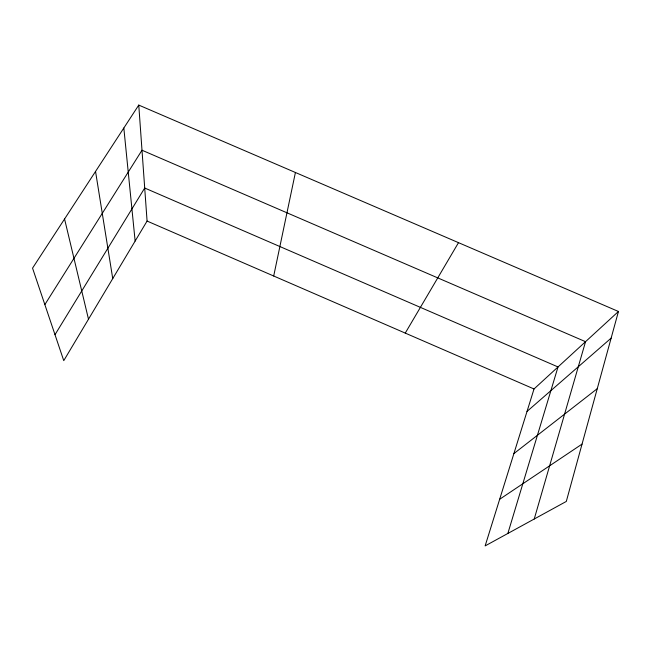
<?xml version="1.0" encoding="UTF-8"?>
<svg xmlns="http://www.w3.org/2000/svg" width="651" height="651" viewBox="0 0 651 651"><rect width="100%" height="100%" fill="white"/><g stroke="black" fill="none" stroke-linecap="round" stroke-linejoin="round"><path stroke-width="0.98" d="M273.697 276.008L295.416 172.491M618.45 311.479L566.305 501.441L485.133 545.912L534.023 388.972L618.45 311.479L138.761 105.088L32.55 268.139L63.757 360.646L147.077 221.063L138.761 105.088M534.235 519.01L585.542 341.685L141.999 150.218L44.854 304.611M507.845 533.47L558.021 366.944L144.709 188.025L55.001 334.695M405.256 333.092L458.499 242.66M527.025 411.432L611.126 338.146M513.883 453.609L597.252 388.696M499.659 499.276L582.043 444.104M147.077 221.063L534.023 388.972M64.563 218.988L88.495 319.202M95.542 171.441L112.737 278.595M123.828 128.019L135.139 241.057"/></g></svg>
